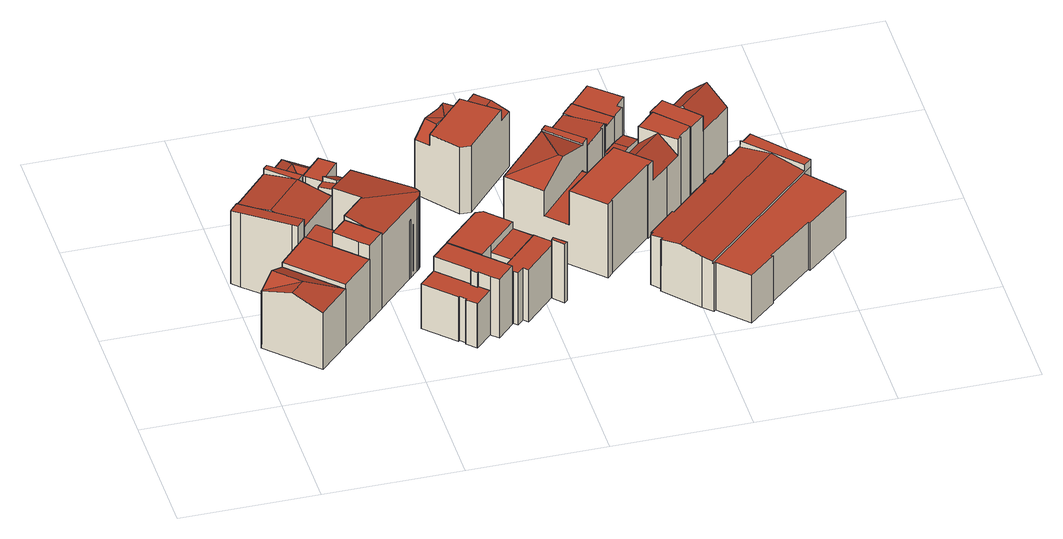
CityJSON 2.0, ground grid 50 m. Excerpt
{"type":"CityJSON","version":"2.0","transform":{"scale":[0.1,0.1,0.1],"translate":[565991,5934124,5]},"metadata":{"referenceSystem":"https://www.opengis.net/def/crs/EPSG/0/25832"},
"CityObjects":{
"building1":{"type":"Building","attributes":{"Gemeindeschluessel":"02000000","Geometrietyp2DReferenz":"3000","function":"31001_2010","roofType":"3100","measuredHeight":27.72,"storeysAboveGround":6},"geometry":[{"type":"MultiSurface","lod":"2","boundaries":[[[0,1,2,3]],[[1,4,2]],[[5,6,7,1,0]],[[8,6,5,9]],[[10,11,12,3,2,4]],[[9,5,0,3,12]],[[8,9,12,11]],[[7,6,8,11,10]],[[7,10,4,1]]],"semantics":{"surfaces":[{"type":"RoofSurface"},{"type":"WallSurface"},{"type":"GroundSurface"}],"values":[0,0,0,1,1,1,2,1,0]}}]},
"building2":{"type":"Building","attributes":{"Gemeindeschluessel":"02000000","Geometrietyp2DReferenz":"3000","function":"31001_2010","roofType":"1000","measuredHeight":26.01,"storeysAboveGround":7},"geometry":[{"type":"MultiSurface","lod":"2","boundaries":[[[13,14,15,16]],[[16,15,17,18]],[[18,17,19,20]],[[20,19,21,22]],[[22,21,23,24]],[[24,23,25,26]],[[27,28,14,13]],[[29,30,28,27]],[[30,29,26,25]],[[26,29,27,13,16,18,20,22,24]],[[30,25,23,21,19,17,15,14,28]]],"semantics":{"surfaces":[{"type":"WallSurface"},{"type":"GroundSurface"},{"type":"RoofSurface"}],"values":[0,0,0,0,0,0,0,0,0,1,2]}}]},
"building3":{"type":"Building","attributes":{"Gemeindeschluessel":"02000000","Geometrietyp2DReferenz":"3000","function":"31001_2010","roofType":"3100","measuredHeight":33.42,"storeysAboveGround":9},"geometry":[{"type":"MultiSurface","lod":"2","boundaries":[[[31,32,33,34,35,36,37,38,39,40]],[[41,42,43,44,45]],[[46,39,38,47]],[[48,37,36]],[[35,34,49]],[[50,33,32,51]],[[51,32,31,52]],[[53,40,39,46]],[[54,55,56,57]],[[58,59,60,61]],[[61,60,62,63]],[[44,64,65,45]],[[66,67,68,69]],[[70,71,72,73]],[[74,75,76,77]],[[78,79,80,81]],[[81,80,82,83]],[[78,81,83,74,77,84,50,51,52,53,46,47,54,57,58,61,63,85,86,66,69,70,73]],[[55,54,47,38,37,48]],[[87,59,58,57,56]],[[88,89,90,84,77,76]],[[91,43,42,85,63,62]],[[66,86,41,45,65,67]],[[74,83,82,92,75]],[[79,78,73,72]],[[93,94,92,82]],[[86,85,42,41]],[[70,69,68,94,93,71]],[[89,88,64,44,43,91]],[[36,35,95]],[[53,52,31,40]],[[50,84,90,49,34,33]],[[93,82,80,79,72,71]],[[92,94,68,67,65,64,88,76,75]],[[95,35,49,90,89,91,62,60,59,87]],[[95,87,56,55,48,36]]],"semantics":{"surfaces":[{"type":"RoofSurface"},{"type":"WallSurface"},{"type":"GroundSurface"}],"values":[0,0,1,1,1,1,1,1,1,1,1,1,1,1,1,1,1,2,1,1,1,1,1,1,1,1,1,1,1,1,1,1,0,0,0,0]}}]},
"building4":{"type":"Building","attributes":{"Gemeindeschluessel":"02000000","Geometrietyp2DReferenz":"3000","function":"31001_2010","roofType":"3100","measuredHeight":34.05,"storeysAboveGround":6},"geometry":[{"type":"MultiSurface","lod":"2","boundaries":[[[59,96,97,98,99]],[[100,101,102,103]],[[104,105,101,100]],[[101,106,107,102]],[[105,104,106,101]],[[108,109,110,111,112,113]],[[114,115,110,116]],[[117,118,119,111,120]],[[121,122,123,124,125]],[[57,99,98,126]],[[119,112,111]],[[123,116,110,124]],[[110,120,111]],[[127,122,121,128]],[[85,127,128,129,58,57,126,130,131]],[[131,130,102,107,113,112,119,118]],[[129,128,121,125,109,108,104,105]],[[127,85,114,116,123,122]],[[85,131,118,117,115,114]],[[124,110,115,117,120,110,109,125]],[[108,113,107,106,104]],[[57,58,59,99]],[[58,129,105,104,96,59]],[[97,96,104,100,103]],[[130,126,98,97,103,102]]],"semantics":{"surfaces":[{"type":"RoofSurface"},{"type":"WallSurface"},{"type":"GroundSurface"}],"values":[0,0,0,0,0,0,0,0,0,1,1,1,1,1,2,1,1,1,1,1,1,1,1,1,1]}}]},
"building5":{"type":"Building","attributes":{"Gemeindeschluessel":"02000000","Geometrietyp2DReferenz":"3000","function":"31001_2010","roofType":"2100","measuredHeight":33.98,"storeysAboveGround":9},"geometry":[{"type":"MultiSurface","lod":"2","boundaries":[[[132,133,134,135]],[[136,137,138,139]],[[139,138,133,132]],[[140,141,142,143]],[[144,145,146,147]],[[147,146,148,149]],[[149,148,150,151]],[[152,153,154,155]],[[155,154,156,157]],[[144,147,149,151,136,139,132,135,158,140,143,152,155,157]],[[159,160,158,135,134]],[[141,140,158,160]],[[144,157,156,161,145]],[[153,152,143,142]],[[137,136,151,150]],[[153,142,141,160,159,161,156,154]],[[137,150,148,146,145,161,159,134,133,138]]],"semantics":{"surfaces":[{"type":"WallSurface"},{"type":"GroundSurface"},{"type":"RoofSurface"}],"values":[0,0,0,0,0,0,0,0,0,1,0,0,0,0,0,2,2]}}]},
"building6":{"type":"Building","attributes":{"Gemeindeschluessel":"02000000","Geometrietyp2DReferenz":"3000","function":"31001_2010","roofType":"1000","measuredHeight":18.67,"storeysAboveGround":5},"geometry":[{"type":"MultiSurface","lod":"2","boundaries":[[[162,163,164,165,166,167,168,169,170,171,172,173,174,175]],[[176,177,178,179,180,181,182,183,184,185,186,187,188,189]],[[176,175,174,177]],[[177,174,173,178]],[[178,173,172,179]],[[179,172,171,180]],[[180,171,170,181]],[[181,170,169,182]],[[182,169,168,183]],[[183,168,167,184]],[[184,167,166,185]],[[185,166,165,186]],[[186,165,164,187]],[[187,164,163,188]],[[188,163,162,189]],[[189,162,175,176]]],"semantics":{"surfaces":[{"type":"RoofSurface"},{"type":"GroundSurface"},{"type":"WallSurface"}],"values":[0,1,2,2,2,2,2,2,2,2,2,2,2,2,2,2]}}]},
"building7":{"type":"Building","attributes":{"Gemeindeschluessel":"02000000","Geometrietyp2DReferenz":"3000","function":"51009_1610","roofType":"1000","measuredHeight":24.77},"geometry":[{"type":"MultiSurface","lod":"2","boundaries":[[[190,191,192,193]],[[193,192,194,195]],[[195,194,196,197]],[[197,196,198,199]],[[199,198,200,201]],[[201,200,202,203]],[[204,205,206,207]],[[207,206,208,209]],[[209,208,210,211]],[[211,210,212,213]],[[213,212,214,215]],[[216,217,218,219]],[[220,221,217,216]],[[222,223,224,225]],[[225,224,226,227]],[[228,229,223,222]],[[214,212,210,208,206,205,226,224,223,229,202,200,198,196,194,192,191,218,217,221]],[[228,222,225,227,204,207,209,211,213,215,220,216,219,190,193,195,197,199,201,203]],[[220,215,214,221]],[[204,227,226,205]],[[228,203,202,229]],[[190,219,218,191]]],"semantics":{"surfaces":[{"type":"WallSurface"},{"type":"RoofSurface"},{"type":"GroundSurface"}],"values":[0,0,0,0,0,0,0,0,0,0,0,0,0,0,0,0,1,2,0,0,0,0]}}]},
"building8":{"type":"Building","attributes":{"Gemeindeschluessel":"02000000","Geometrietyp2DReferenz":"3000","function":"31001_2010","roofType":"1000","measuredHeight":24.72,"storeysAboveGround":6},"geometry":[{"type":"MultiSurface","lod":"2","boundaries":[[[230,231,232,233]],[[178,234,235,177]],[[236,234,178,179]],[[180,237,236,179]],[[180,181,238,237]],[[182,239,238,181]],[[240,241,239,182]],[[240,242,243,241]],[[243,242,231,230]],[[235,233,232,177]],[[232,231,242,240,182,181,180,179,178,177]],[[230,233,235,234,236,237,238,239,241,243]]],"semantics":{"surfaces":[{"type":"WallSurface"},{"type":"GroundSurface"},{"type":"RoofSurface"}],"values":[0,0,0,0,0,0,0,0,0,0,1,2]}}]},
"building9":{"type":"Building","attributes":{"Gemeindeschluessel":"02000000","Geometrietyp2DReferenz":"3000","function":"31001_2010","roofType":"1000","measuredHeight":25,"storeysAboveGround":5},"geometry":[{"type":"MultiSurface","lod":"2","boundaries":[[[244,245,246,247]],[[248,249,250,251]],[[251,250,252,253]],[[254,255,256,257]],[[258,254,257,231,232,248,251,253]],[[247,246,259,232,231,260]],[[260,231,257,256]],[[254,258,245,244,255]],[[245,258,253,252]],[[249,248,232,259]],[[260,256,255,244,247]],[[249,259,246,245,252,250]]],"semantics":{"surfaces":[{"type":"WallSurface"},{"type":"GroundSurface"},{"type":"RoofSurface"}],"values":[0,0,0,0,1,0,0,0,0,0,2,2]}}]},
"building10":{"type":"Building","attributes":{"Gemeindeschluessel":"02000000","Geometrietyp2DReferenz":"3000","function":"31001_2010","roofType":"1000","measuredHeight":21.85,"storeysAboveGround":6},"geometry":[{"type":"MultiSurface","lod":"2","boundaries":[[[261,262,263,264]],[[261,265,266,262]],[[266,265,267,268]],[[263,268,267,264]],[[261,264,267,265]],[[262,266,268,263]]],"semantics":{"surfaces":[{"type":"WallSurface"},{"type":"GroundSurface"},{"type":"RoofSurface"}],"values":[0,0,0,0,1,2]}}]},
"building11":{"type":"Building","attributes":{"Gemeindeschluessel":"02000000","Geometrietyp2DReferenz":"3000","function":"31001_2010","roofType":"1000","measuredHeight":21.94,"storeysAboveGround":7},"geometry":[{"type":"MultiSurface","lod":"2","boundaries":[[[269,270,271,272,273,274,275,276,277,278]],[[279,280,281,282,283,284,285,286,287,288]],[[279,278,277,280]],[[280,277,276,281]],[[281,276,275,282]],[[282,275,274,283]],[[283,274,273,284]],[[284,273,272,285]],[[285,272,271,286]],[[286,271,270,287]],[[287,270,269,288]],[[288,269,278,279]]],"semantics":{"surfaces":[{"type":"RoofSurface"},{"type":"GroundSurface"},{"type":"WallSurface"}],"values":[0,1,2,2,2,2,2,2,2,2,2,2]}}]},
"building12":{"type":"Building","attributes":{"Gemeindeschluessel":"02000000","Geometrietyp2DReferenz":"3000","function":"51009_1610","roofType":"1000","measuredHeight":24.72},"geometry":[{"type":"MultiSurface","lod":"2","boundaries":[[[289,290,291,292]],[[293,294,295,296]],[[296,295,290,289]],[[295,294,291,290]],[[294,293,292,291]],[[293,296,289,292]]],"semantics":{"surfaces":[{"type":"GroundSurface"},{"type":"RoofSurface"},{"type":"WallSurface"}],"values":[0,1,2,2,2,2]}}]},
"building13":{"type":"Building","attributes":{"Gemeindeschluessel":"02000000","Geometrietyp2DReferenz":"3000","function":"31001_2010","roofType":"1000","measuredHeight":28.48,"storeysAboveGround":6},"geometry":[{"type":"MultiSurface","lod":"2","boundaries":[[[297,298,299,300]],[[299,301,302,300]],[[303,304,301,299]],[[303,305,306,304]],[[307,308,309,310]],[[311,312,313,310,309]],[[314,315,316,317]],[[318,313,312,319]],[[314,317,320,321,322,323,324,318,319]],[[297,300,302,321,320,325]],[[324,323,326,308,307]],[[315,314,319,312,311,327]],[[328,329,325,320,317,316]],[[322,321,302,301,304,306]],[[318,324,307,310,313]],[[327,311,309,308,326]],[[323,322,306,305,326]],[[326,305,303,299]],[[330,329,328]],[[299,298,330]],[[299,330,328,316,315,327,326]],[[329,330,298,297,325]]],"semantics":{"surfaces":[{"type":"RoofSurface"},{"type":"WallSurface"},{"type":"GroundSurface"}],"values":[0,0,0,0,0,0,1,1,2,1,1,1,1,1,1,1,1,1,1,1,0,0]}}]},
"building14":{"type":"Building","attributes":{"Gemeindeschluessel":"02000000","Geometrietyp2DReferenz":"3000","function":"31001_2010","roofType":"3200","measuredHeight":32.21,"storeysAboveGround":5},"geometry":[{"type":"MultiSurface","lod":"2","boundaries":[[[331,332,333,334]],[[335,336,331,334]],[[337,338,339,340,341,342,343,344]],[[331,336,345,346,332]],[[347,348,349,350]],[[351,352,353,354]],[[355,356,357,358]],[[356,359,360,357]],[[361,362,363,364,365,366,367,368,369,370,371]],[[372,373,374,375]],[[376,377,378,379]],[[380,334,333,381]],[[375,382,383,372]],[[354,384,385,351]],[[386,343,342,387]],[[387,342,341,388]],[[388,341,340,389]],[[389,340,339,390]],[[345,347,350,346]],[[352,391,355,358,353]],[[379,360,359,392,376]],[[363,362,377,376,392]],[[393,371,370,394]],[[394,370,369,395]],[[395,369,368,396]],[[397,367,366]],[[363,392,364]],[[390,339,338,398,399,335,334,380]],[[400,401,384,354,353,358,357,360,379,378,402]],[[403,386,387,388,389,390,380,381,404,405,406,400,402,407,393,394,395,396]],[[404,381,333,332,346,350,349]],[[382,375,374,348,347,345,336,335,399]],[[408,344,343,386,403,409]],[[393,407,361,371]],[[407,402,378,377,362,361]],[[403,396,368,367,397,409]],[[410,366,365,364]],[[392,359,356,355,391]],[[405,404,349,348,374,373]],[[337,344,408,411,412]],[[338,337,412,391,352,351,385,398]],[[401,400,406,413]],[[406,405,373,372,383,413]],[[411,408,409,397,366,410]],[[411,410,364,392,391,412]],[[401,413,383,382,399,398,385,384]]],"semantics":{"surfaces":[{"type":"RoofSurface"},{"type":"WallSurface"},{"type":"GroundSurface"}],"values":[0,0,0,0,0,0,0,0,0,0,0,1,1,1,1,1,1,1,1,1,1,1,1,1,1,1,1,1,1,2,1,1,1,1,1,1,1,1,1,1,1,1,1,0,0,0]}}]},
"building15":{"type":"Building","attributes":{"Gemeindeschluessel":"02000000","Geometrietyp2DReferenz":"3000","function":"31001_2010","roofType":"1000","measuredHeight":25.05,"storeysAboveGround":6},"geometry":[{"type":"MultiSurface","lod":"2","boundaries":[[[414,415,416,417,418,419,420,421,422]],[[423,424,420,425,426]],[[420,419,425]],[[427,417,416,428]],[[428,416,415,429]],[[429,415,414,405]],[[405,414,422,404]],[[420,424,421]],[[402,427,428,429,405,404,430,431]],[[431,430,423,426,432,433]],[[434,402,431,433]],[[427,402,434,435,418,417]],[[432,426,425,419,418,435]],[[430,404,422,421,424,423]],[[432,435,434,433]]],"semantics":{"surfaces":[{"type":"RoofSurface"},{"type":"WallSurface"},{"type":"GroundSurface"}],"values":[0,0,1,1,1,1,1,1,2,1,1,1,1,1,0]}}]},
"building16":{"type":"Building","attributes":{"Gemeindeschluessel":"02000000","Geometrietyp2DReferenz":"3000","function":"31001_2010","roofType":"1000","measuredHeight":23.41,"storeysAboveGround":5},"geometry":[{"type":"MultiSurface","lod":"2","boundaries":[[[436,437,438,439,440,441]],[[442,443,444,445,446,447]],[[442,441,440,443]],[[443,440,439,444]],[[444,439,438,445]],[[445,438,437,446]],[[446,437,436,447]],[[447,436,441,442]]],"semantics":{"surfaces":[{"type":"RoofSurface"},{"type":"GroundSurface"},{"type":"WallSurface"}],"values":[0,1,2,2,2,2,2,2]}}]},
"building17":{"type":"Building","attributes":{"name":"Theater","Gemeindeschluessel":"02000000","Geometrietyp2DReferenz":"3000","function":"31001_3030","roofType":"3100","measuredHeight":23.36,"storeysAboveGround":8},"geometry":[{"type":"MultiSurface","lod":"2","boundaries":[[[448,449,450,451,452,453,454,455,456,457,458,459,460,461,462,463,464,465,466]],[[467,468,469,451,450]],[[470,471,472,473,474]],[[475,466,465,476]],[[476,465,464,477]],[[477,464,463,478]],[[478,463,462,479]],[[479,462,461,480]],[[480,461,460,481]],[[481,460,459,482]],[[482,459,458,483]],[[483,458,457,484]],[[484,457,456,485]],[[485,456,455,486]],[[486,455,454,487]],[[487,454,453,488]],[[489,449,448,490]],[[490,448,466,475]],[[491,492,493,494]],[[494,493,495,496]],[[496,495,497,498]],[[498,497,499,500]],[[500,499,501,502]],[[502,501,503,504]],[[504,503,505,506]],[[507,473,472,508]],[[509,489,490,475,476,477,478,479,480,481,482,483,484,485,486,487,488,507,508,510,511,491,494,496,498,500,502,504,506]],[[470,474,452,451,469]],[[510,508,472,471,512,513]],[[492,491,511,514]],[[514,511,510,513]],[[509,506,505,515,468,467]],[[512,471,470,469,468,515]],[[489,509,467,450,449]],[[507,488,453,452,474,473]],[[512,515,505,503,501,499,497,495,493,492,514,513]]],"semantics":{"surfaces":[{"type":"RoofSurface"},{"type":"WallSurface"},{"type":"GroundSurface"}],"values":[0,0,0,1,1,1,1,1,1,1,1,1,1,1,1,1,1,1,1,1,1,1,1,1,1,1,2,1,1,1,1,1,1,1,1,0]}}]},
"building18":{"type":"Building","attributes":{"Gemeindeschluessel":"02000000","Geometrietyp2DReferenz":"3000","function":"31001_2010","roofType":"3100","measuredHeight":29.18,"storeysAboveGround":6},"geometry":[{"type":"MultiSurface","lod":"2","boundaries":[[[516,517,518]],[[517,519,518]],[[520,521,522,517,516]],[[523,524,525,526,527,528,529]],[[522,519,517]],[[527,530,531,532,533]],[[526,534,535,531,530]],[[520,529,528,521]],[[533,528,527]],[[526,525,534]],[[536,525,524,537]],[[537,524,523,538]],[[538,523,529,520,516,518,539]],[[536,537,538,539,540,541,542,543]],[[541,540,519,522,521,528]],[[527,526,530]],[[543,542,532,531,535]],[[536,543,535,534,525]],[[542,541,528,533,532]],[[540,539,518,519]]],"semantics":{"surfaces":[{"type":"RoofSurface"},{"type":"WallSurface"},{"type":"GroundSurface"}],"values":[0,0,0,0,0,0,0,1,1,1,1,1,1,2,1,1,1,1,1,1]}}]}
},
"vertices":[
[99,238,283],[152,290,283],[16,322,247],[15,321,247],[66,375,283],[184,153,246],[291,258,246],[290,258,246],[291,258,6],[184,153,6],[117,430,246],[117,430,6],[15,321,6],
[117,430,5],[117,430,265],[185,502,265],[185,502,5],[196,514,265],[196,514,5],[226,546,265],[226,546,5],[297,476,265],[297,476,5],[302,470,265],[302,470,5],[374,399,265],[374,399,5],[291,258,5],[291,258,265],[404,369,5],[404,369,265],
[178,531,335],[195,516,338],[225,547,338],[225,548,338],[143,625,326],[90,674,318],[38,723,311],[11,694,311],[8,690,311],[35,665,315],[440,607,86],[359,687,86],[358,688,86],[281,606,86],[361,529,86],[8,690,3],[11,694,3],[38,723,305],[225,548,305],[225,547,3],[195,516,3],[178,531,3],[35,665,3],[167,860,3],[167,860,305],[171,864,305],[171,864,3],[267,773,3],[267,773,328],[285,756,323],[285,756,3],[309,734,317],[309,734,3],[281,606,262],[361,529,262],[360,528,3],[360,528,262],[358,526,262],[358,526,3],[430,455,3],[430,455,324],[460,425,324],[460,425,3],[297,476,3],[297,476,254],[299,477,254],[299,477,3],[404,369,3],[404,369,324],[374,399,324],[374,399,3],[302,470,324],[302,470,3],[226,549,3],[359,687,3],[440,607,3],[264,776,329],[227,549,255],[227,549,305],[226,549,305],[358,688,305],[302,470,254],[359,526,324],[359,526,262],[132,635,329],
[287,794,328],[184,878,328],[170,864,328],[171,864,328],[235,836,316],[273,877,316],[259,959,276],[184,878,276],[287,794,276],[287,795,276],[325,834,316],[363,875,276],[287,794,324],[293,789,324],[343,749,324],[361,771,324],[413,833,324],[363,875,324],[359,687,332],[383,716,332],[321,723,324],[383,716,344],[454,801,270],[413,833,270],[343,749,344],[338,747,270],[318,725,270],[321,723,270],[343,749,270],[293,789,270],[170,864,3],[318,725,3],[338,747,3],[287,795,3],[259,959,3],[454,801,3],
[358,526,4],[358,526,344],[360,528,344],[360,528,4],[460,425,4],[460,425,311],[430,455,320],[430,455,4],[359,687,4],[359,687,340],[454,801,311],[454,801,4],[645,618,4],[645,618,312],[642,608,311],[642,608,4],[636,600,311],[636,600,4],[629,592,310],[629,592,4],[626,660,4],[626,660,310],[639,646,311],[639,646,4],[646,628,313],[646,628,4],[440,607,4],[435,602,343],[440,607,342],[646,625,313],
[559,283,194],[661,181,194],[665,185,194],[684,165,194],[680,161,194],[711,131,194],[713,129,194],[772,188,194],[740,220,194],[736,216,194],[717,235,194],[721,239,194],[618,341,194],[558,283,194],[558,283,7],[618,341,7],[721,239,7],[717,235,7],[736,216,7],[740,220,7],[772,188,7],[713,129,7],[711,131,7],[680,161,7],[684,165,7],[665,185,7],[661,181,7],[559,283,7],
[626,660,5],[626,660,252],[639,646,252],[639,646,5],[646,628,252],[646,628,5],[645,618,252],[645,618,5],[642,608,252],[642,608,5],[636,600,252],[636,600,5],[629,592,252],[629,592,5],[616,593,5],[616,593,252],[621,609,252],[621,609,5],[621,625,252],[621,625,5],[619,642,252],[619,642,5],[614,658,252],[614,658,5],[605,672,252],[605,672,5],[586,691,5],[586,691,252],[587,692,252],[587,692,5],[594,684,5],[594,684,252],[592,557,5],[592,557,252],[599,565,252],[599,565,5],[609,578,252],[609,578,5],[593,556,5],[593,556,252],
[834,249,255],[834,249,7],[680,402,7],[680,402,255],[721,239,255],[618,341,255],[717,235,255],[736,216,255],[740,220,255],[772,188,255],[798,162,7],[798,162,255],[859,224,7],[859,224,255],
[817,346,52],[817,346,257],[777,306,257],[777,306,52],[814,535,7],[814,535,257],[842,534,257],[842,534,7],[923,453,257],[923,453,7],[851,313,7],[851,313,52],[874,290,52],[874,290,7],[817,346,7],[680,402,257],[834,249,52],
[874,290,10],[874,290,229],[817,346,229],[817,346,10],[980,396,10],[980,396,229],[923,453,10],[923,453,229],
[859,224,232],[862,221,232],[875,208,232],[898,232,232],[914,216,232],[1027,329,232],[1037,339,232],[980,396,232],[874,290,232],[834,249,232],[834,249,12],[874,290,12],[980,396,12],[1037,339,12],[1027,329,12],[914,216,12],[898,232,12],[875,208,12],[862,221,12],[859,224,12],
[1067,290,16],[1056,279,16],[1020,317,16],[1029,327,16],[1029,327,263],[1020,317,263],[1056,279,263],[1067,290,263],
[774,1034,290],[805,990,290],[840,1028,286],[777,1036,290],[855,1106,281],[834,1082,284],[892,1086,280],[860,1112,280],[917,1112,240],[884,1139,240],[985,1186,237],[917,1112,237],[976,1064,248],[1030,1123,248],[1035,1017,237],[1075,1060,237],[1072,1064,238],[886,853,5],[886,853,286],[848,855,286],[848,855,5],[1072,1064,5],[1075,1060,5],[731,999,5],[834,1082,5],[884,1139,5],[917,1112,5],[985,1186,5],[731,999,235],[917,1112,286],[1035,1017,286],[770,951,286],[770,951,238],[802,987,286],
[1142,674,330],[1138,876,281],[1026,754,281],[949,669,281],[1060,558,281],[1154,662,330],[1334,681,318],[1128,490,318],[1234,384,318],[1254,403,318],[1252,405,318],[1417,559,318],[1420,556,318],[1440,575,318],[1249,766,280],[1138,877,280],[1249,766,287],[1271,790,287],[1155,896,287],[1138,877,287],[1334,681,90],[1362,708,90],[1321,746,90],[1294,721,90],[1362,708,248],[1405,747,253],[1363,786,253],[1321,746,248],[1448,787,248],[1406,825,248],[1451,789,303],[1450,790,303],[1448,787,303],[1503,737,303],[1504,736,303],[1504,735,303],[1559,685,303],[1571,696,303],[1568,699,303],[1616,744,303],[1516,851,303],[1250,765,90],[1273,789,90],[1271,790,90],[1249,766,90],[1448,787,90],[1450,790,90],[1412,831,90],[1406,825,90],[949,669,8],[1026,754,8],[1249,766,175],[1250,765,175],[1294,721,175],[1334,681,175],[1420,556,8],[1417,559,8],[1252,405,8],[1254,403,8],[1234,384,8],[1362,708,233],[1448,787,233],[1516,851,8],[1616,744,8],[1568,699,8],[1571,696,8],[1559,685,233],[1128,490,175],[1060,558,175],[1292,719,8],[1292,719,175],[1412,831,8],[1505,635,8],[1155,896,8],[1273,789,8],[1247,761,8],[1451,789,8],[1440,575,233],[1505,635,233],[1504,736,304],[1387,628,304],[1334,681,233],[1247,761,175],
[1273,789,258],[1345,866,258],[1341,870,258],[1358,888,258],[1362,883,258],[1364,885,258],[1278,963,246],[1244,993,241],[1155,896,241],[1285,1038,246],[1244,993,246],[1364,885,246],[1404,929,246],[1358,888,8],[1341,870,8],[1345,866,8],[1285,1038,8],[1461,878,8],[1404,929,87],[1461,878,87],[1412,831,87],[1362,883,87],
[1400,933,243],[1444,977,243],[1428,991,243],[1464,1030,243],[1362,1122,243],[1285,1038,243],[1285,1038,9],[1362,1122,9],[1464,1030,9],[1428,991,9],[1444,977,9],[1400,933,9],
[1390,258,240],[1381,250,240],[1431,196,253],[1857,592,253],[1773,681,231],[1770,681,231],[1731,645,231],[1728,649,230],[1698,621,230],[1702,617,231],[1644,562,231],[1639,567,230],[1609,539,230],[1614,534,231],[1466,396,231],[1461,401,230],[1364,310,230],[1369,305,231],[1357,294,231],[1491,129,237],[1520,101,230],[1947,498,230],[1947,498,255],[1975,524,255],[1816,710,255],[1786,682,255],[1773,681,255],[1357,294,22],[1369,305,22],[1364,310,22],[1461,401,22],[1466,396,22],[1614,534,22],[1609,539,22],[1639,567,22],[1644,562,22],[1702,617,22],[1698,621,22],[1728,649,22],[1731,645,22],[1770,681,22],[1381,250,22],[1390,258,22],[2054,367,22],[2054,367,223],[1893,229,223],[1893,229,22],[1888,234,223],[1888,234,22],[1721,92,223],[1721,92,22],[1726,86,223],[1726,86,22],[1629,3,223],[1629,3,22],[1531,102,223],[1531,102,22],[1525,96,223],[1525,96,22],[1786,682,22],[1816,710,22],[1491,129,22],[1975,523,22],[1945,495,22],[1975,524,223],[1975,523,223],[1945,495,223],[1520,101,223],
[1508,859,103],[1520,902,123],[1477,893,103],[1531,945,103],[1509,859,103],[1564,910,103],[1563,910,103],[1616,744,299],[1619,741,299],[1674,792,299],[1626,844,299],[1612,858,299],[1564,910,299],[1509,859,299],[1619,851,308],[1731,955,308],[1678,1012,236],[1564,910,234],[1674,792,235],[1786,896,235],[1674,792,17],[1619,741,17],[1616,744,17],[1477,893,17],[1531,945,17],[1564,910,17],[1678,1012,17],[1786,896,17]
]}
